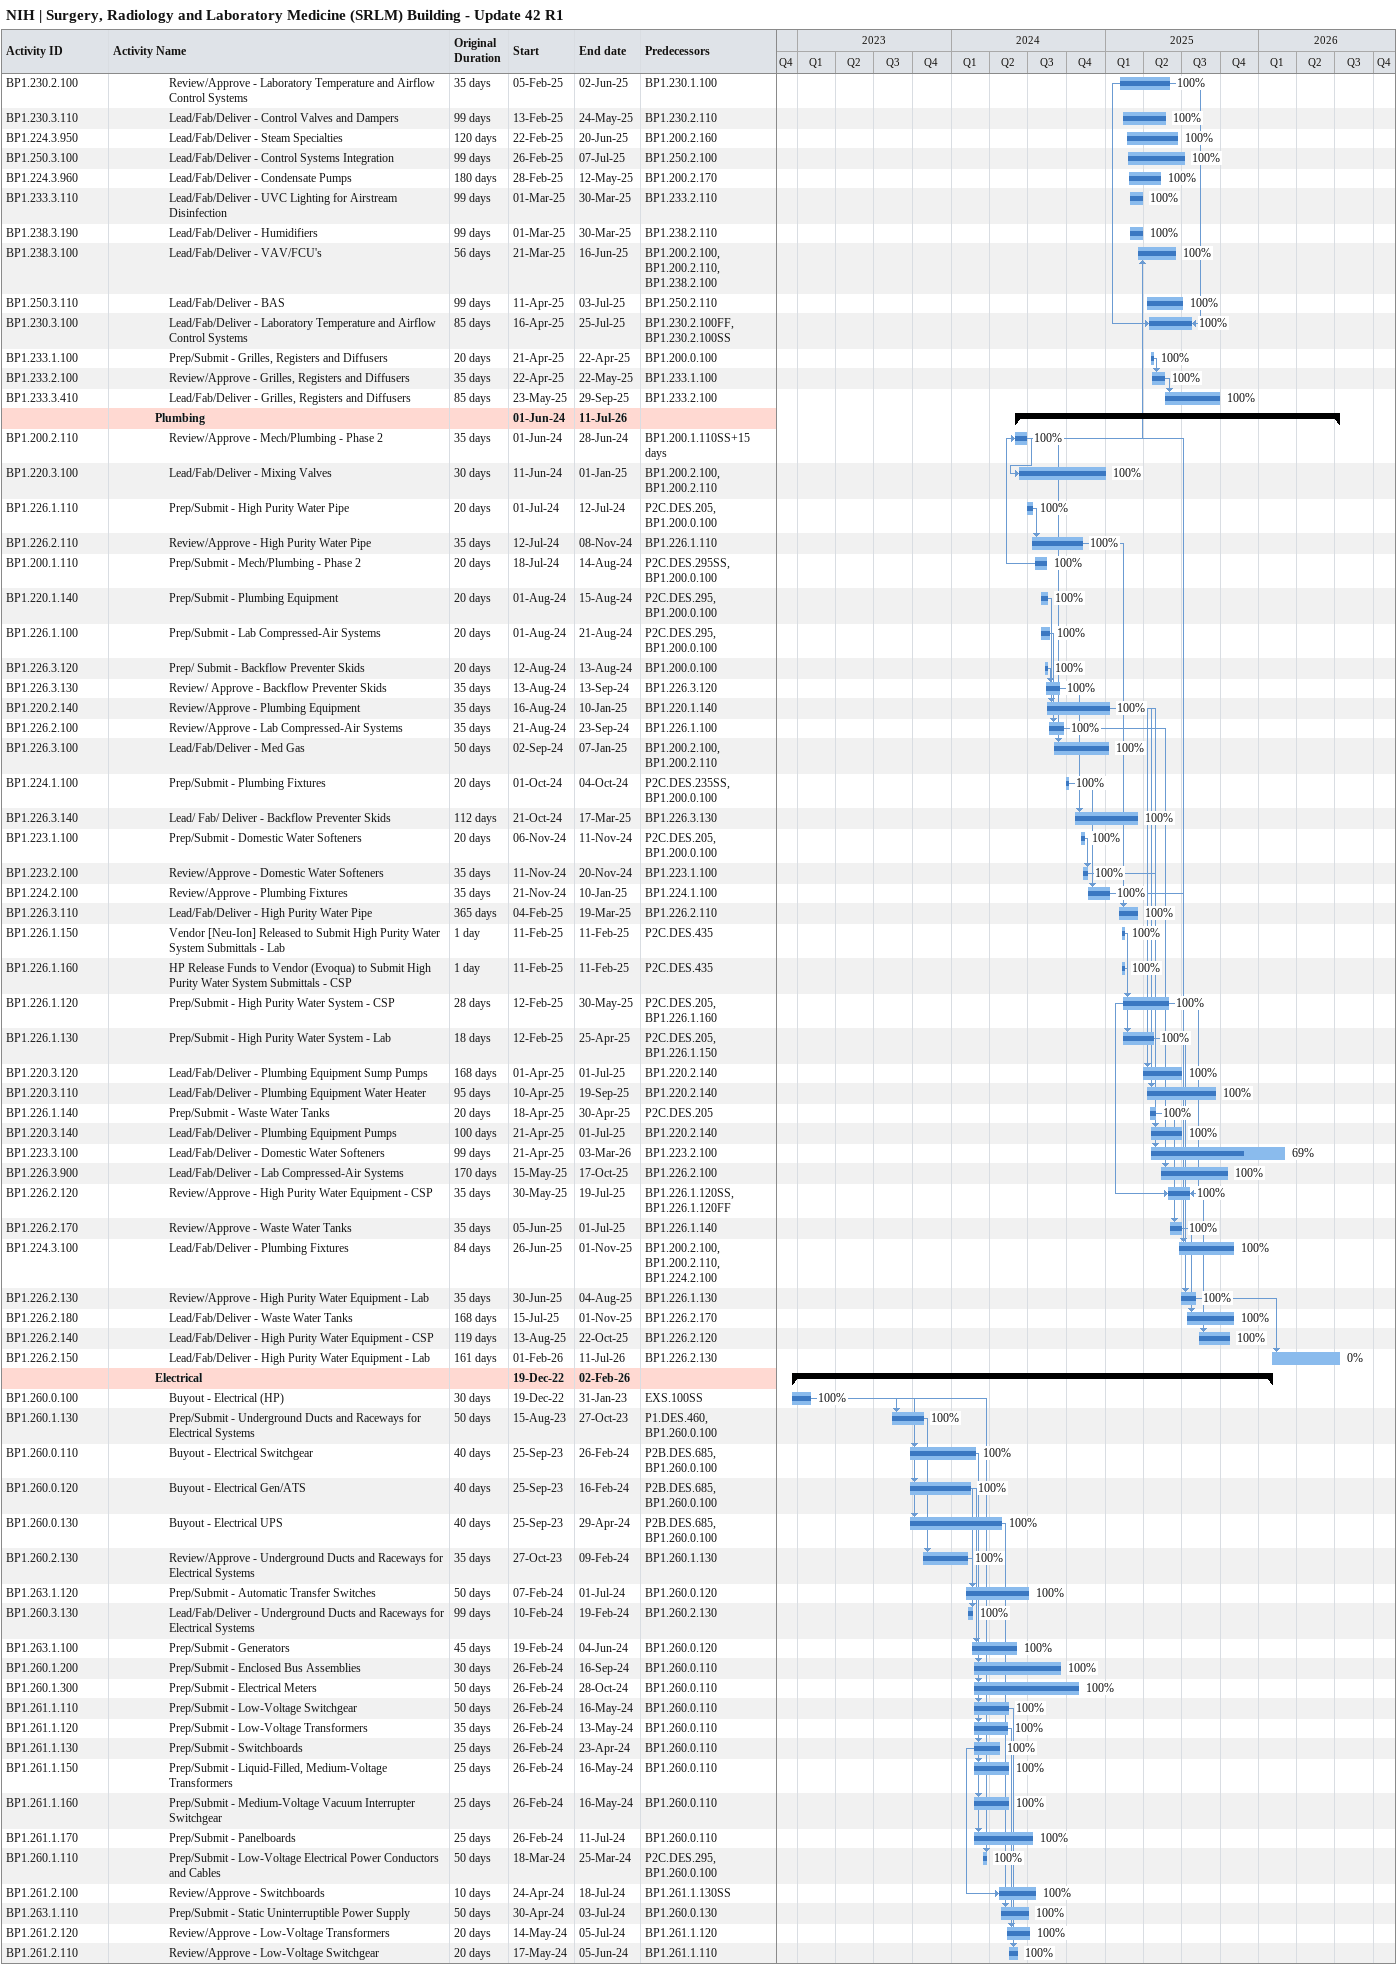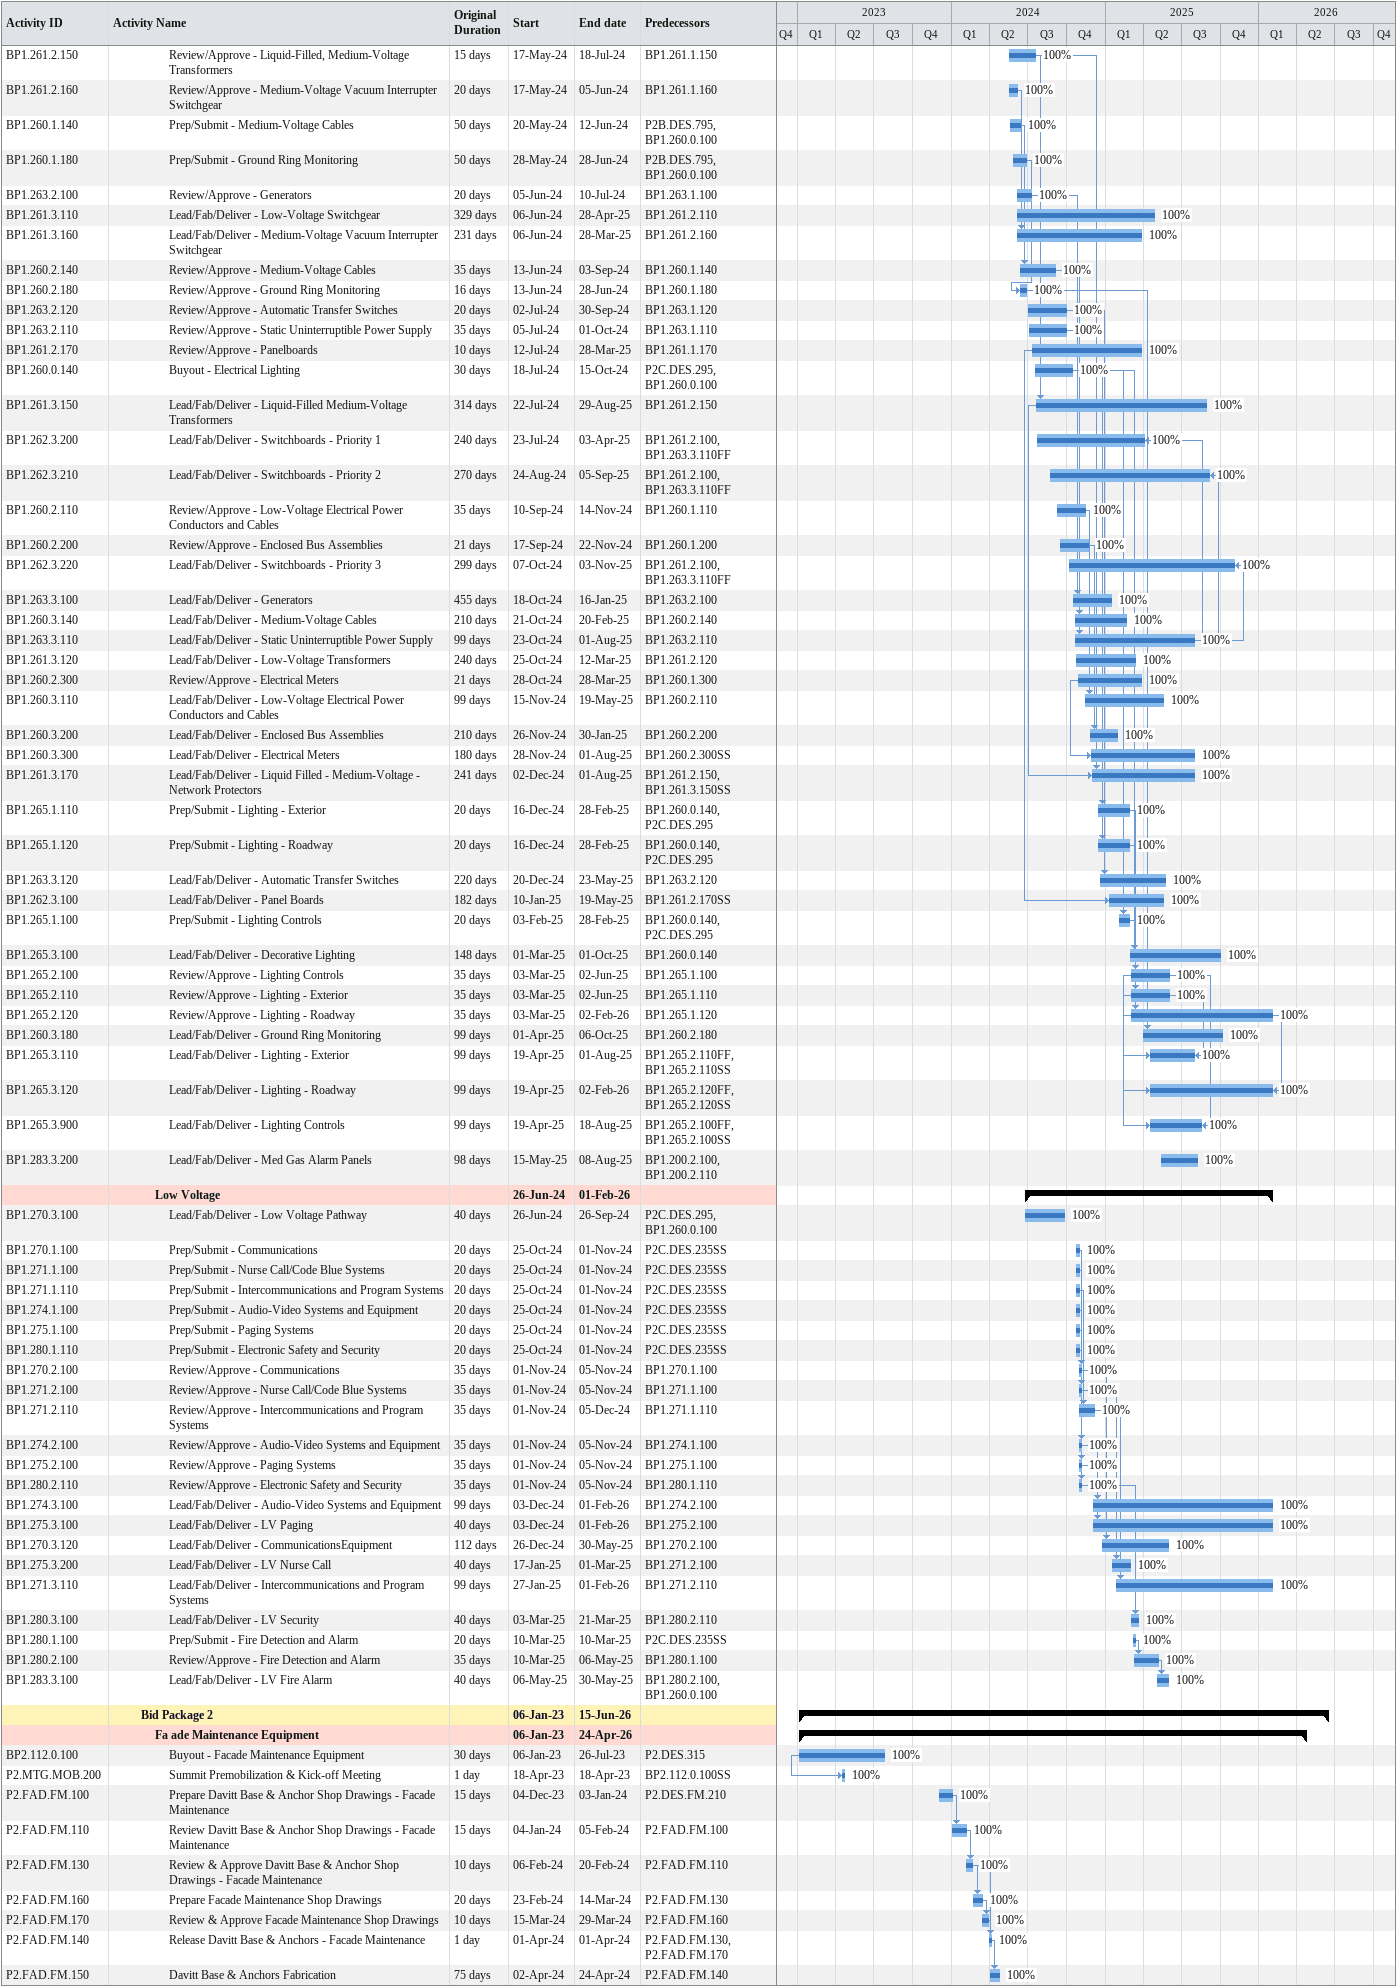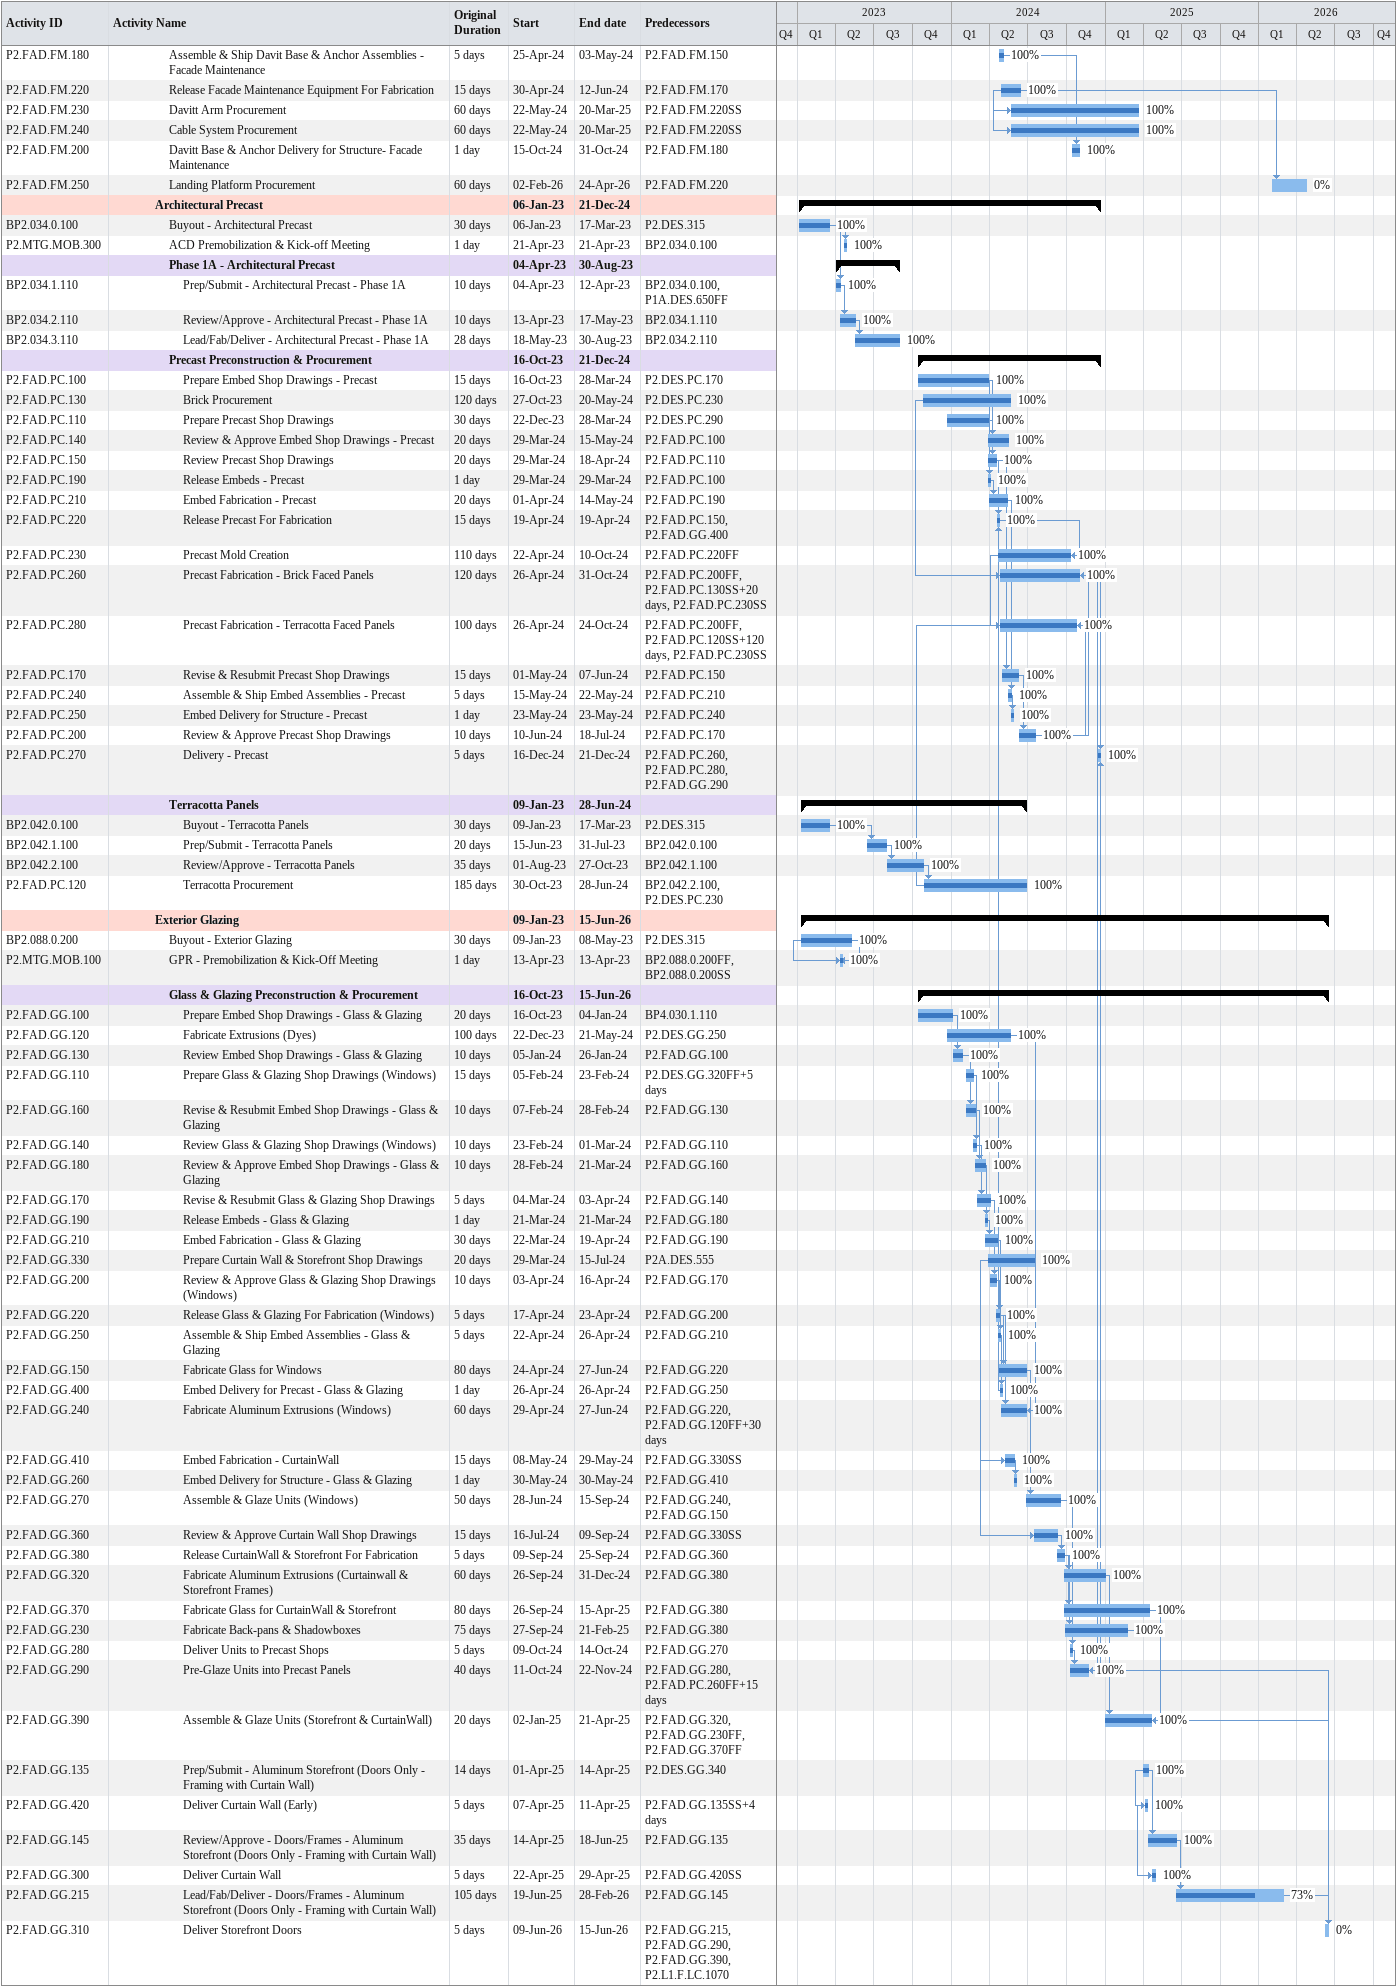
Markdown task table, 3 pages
NIH | Surgery, Radiology and Laboratory Medicine (SRLM) Building - Update 42 R1

| ID | Level | Task | Original duration | Start | Finish | Predecessors | % complete |
|---|---|---|---|---|---|---|---|
| BP1.230.2.100 | 5 | Review/Approve - Laboratory Temperature and Airflow Control Systems | 35d | 2025-02-05 | 2025-06-02 | BP1.230.1.100 | 100 |
| BP1.230.3.110 | 5 | Lead/Fab/Deliver - Control Valves and Dampers | 99d | 2025-02-13 | 2025-05-24 | BP1.230.2.110 | 100 |
| BP1.224.3.950 | 5 | Lead/Fab/Deliver - Steam Specialties | 120d | 2025-02-22 | 2025-06-20 | BP1.200.2.160 | 100 |
| BP1.250.3.100 | 5 | Lead/Fab/Deliver - Control Systems Integration | 99d | 2025-02-26 | 2025-07-07 | BP1.250.2.100 | 100 |
| BP1.224.3.960 | 5 | Lead/Fab/Deliver - Condensate Pumps | 180d | 2025-02-28 | 2025-05-12 | BP1.200.2.170 | 100 |
| BP1.233.3.110 | 5 | Lead/Fab/Deliver - UVC Lighting for Airstream Disinfection | 99d | 2025-03-01 | 2025-03-30 | BP1.233.2.110 | 100 |
| BP1.238.3.190 | 5 | Lead/Fab/Deliver - Humidifiers | 99d | 2025-03-01 | 2025-03-30 | BP1.238.2.110 | 100 |
| BP1.238.3.100 | 5 | Lead/Fab/Deliver - VAV/FCU's | 56d | 2025-03-21 | 2025-06-16 | BP1.200.2.100, BP1.200.2.110, BP1.238.2.100 | 100 |
| BP1.250.3.110 | 5 | Lead/Fab/Deliver - BAS | 99d | 2025-04-11 | 2025-07-03 | BP1.250.2.110 | 100 |
| BP1.230.3.100 | 5 | Lead/Fab/Deliver - Laboratory Temperature and Airflow Control Systems | 85d | 2025-04-16 | 2025-07-25 | BP1.230.2.100FF, BP1.230.2.100SS | 100 |
| BP1.233.1.100 | 5 | Prep/Submit - Grilles, Registers and Diffusers | 20d | 2025-04-21 | 2025-04-22 | BP1.200.0.100 | 100 |
| BP1.233.2.100 | 5 | Review/Approve - Grilles, Registers and Diffusers | 35d | 2025-04-22 | 2025-05-22 | BP1.233.1.100 | 100 |
| BP1.233.3.410 | 5 | Lead/Fab/Deliver - Grilles, Registers and Diffusers | 85d | 2025-05-23 | 2025-09-29 | BP1.233.2.100 | 100 |
|  | 4 | **Plumbing** |  | 2024-06-01 | 2026-07-11 |  |  |
| BP1.200.2.110 | 5 | Review/Approve - Mech/Plumbing - Phase 2 | 35d | 2024-06-01 | 2024-06-28 | BP1.200.1.110SS+15d | 100 |
| BP1.220.3.100 | 5 | Lead/Fab/Deliver - Mixing Valves | 30d | 2024-06-11 | 2025-01-01 | BP1.200.2.100, BP1.200.2.110 | 100 |
| BP1.226.1.110 | 5 | Prep/Submit - High Purity Water Pipe | 20d | 2024-07-01 | 2024-07-12 | P2C.DES.205, BP1.200.0.100 | 100 |
| BP1.226.2.110 | 5 | Review/Approve - High Purity Water Pipe | 35d | 2024-07-12 | 2024-11-08 | BP1.226.1.110 | 100 |
| BP1.200.1.110 | 5 | Prep/Submit - Mech/Plumbing - Phase 2 | 20d | 2024-07-18 | 2024-08-14 | P2C.DES.295SS, BP1.200.0.100 | 100 |
| BP1.220.1.140 | 5 | Prep/Submit - Plumbing Equipment | 20d | 2024-08-01 | 2024-08-15 | P2C.DES.295, BP1.200.0.100 | 100 |
| BP1.226.1.100 | 5 | Prep/Submit - Lab Compressed-Air Systems | 20d | 2024-08-01 | 2024-08-21 | P2C.DES.295, BP1.200.0.100 | 100 |
| BP1.226.3.120 | 5 | Prep/ Submit - Backflow Preventer Skids | 20d | 2024-08-12 | 2024-08-13 | BP1.200.0.100 | 100 |
| BP1.226.3.130 | 5 | Review/ Approve - Backflow Preventer Skids | 35d | 2024-08-13 | 2024-09-13 | BP1.226.3.120 | 100 |
| BP1.220.2.140 | 5 | Review/Approve - Plumbing Equipment | 35d | 2024-08-16 | 2025-01-10 | BP1.220.1.140 | 100 |
| BP1.226.2.100 | 5 | Review/Approve - Lab Compressed-Air Systems | 35d | 2024-08-21 | 2024-09-23 | BP1.226.1.100 | 100 |
| BP1.226.3.100 | 5 | Lead/Fab/Deliver - Med Gas | 50d | 2024-09-02 | 2025-01-07 | BP1.200.2.100, BP1.200.2.110 | 100 |
| BP1.224.1.100 | 5 | Prep/Submit - Plumbing Fixtures | 20d | 2024-10-01 | 2024-10-04 | P2C.DES.235SS, BP1.200.0.100 | 100 |
| BP1.226.3.140 | 5 | Lead/ Fab/ Deliver - Backflow Preventer Skids | 112d | 2024-10-21 | 2025-03-17 | BP1.226.3.130 | 100 |
| BP1.223.1.100 | 5 | Prep/Submit - Domestic Water Softeners | 20d | 2024-11-06 | 2024-11-11 | P2C.DES.205, BP1.200.0.100 | 100 |
| BP1.223.2.100 | 5 | Review/Approve - Domestic Water Softeners | 35d | 2024-11-11 | 2024-11-20 | BP1.223.1.100 | 100 |
| BP1.224.2.100 | 5 | Review/Approve - Plumbing Fixtures | 35d | 2024-11-21 | 2025-01-10 | BP1.224.1.100 | 100 |
| BP1.226.3.110 | 5 | Lead/Fab/Deliver - High Purity Water Pipe | 365d | 2025-02-04 | 2025-03-19 | BP1.226.2.110 | 100 |
| BP1.226.1.150 | 5 | Vendor [Neu-Ion] Released to Submit High Purity Water System Submittals - Lab | 1d | 2025-02-11 | 2025-02-11 | P2C.DES.435 | 100 |
| BP1.226.1.160 | 5 | HP Release Funds to Vendor (Evoqua) to Submit High Purity Water System Submittals - CSP | 1d | 2025-02-11 | 2025-02-11 | P2C.DES.435 | 100 |
| BP1.226.1.120 | 5 | Prep/Submit - High Purity Water System - CSP | 28d | 2025-02-12 | 2025-05-30 | P2C.DES.205, BP1.226.1.160 | 100 |
| BP1.226.1.130 | 5 | Prep/Submit - High Purity Water System - Lab | 18d | 2025-02-12 | 2025-04-25 | P2C.DES.205, BP1.226.1.150 | 100 |
| BP1.220.3.120 | 5 | Lead/Fab/Deliver - Plumbing Equipment Sump Pumps | 168d | 2025-04-01 | 2025-07-01 | BP1.220.2.140 | 100 |
| BP1.220.3.110 | 5 | Lead/Fab/Deliver - Plumbing Equipment Water Heater | 95d | 2025-04-10 | 2025-09-19 | BP1.220.2.140 | 100 |
| BP1.226.1.140 | 5 | Prep/Submit - Waste Water Tanks | 20d | 2025-04-18 | 2025-04-30 | P2C.DES.205 | 100 |
| BP1.220.3.140 | 5 | Lead/Fab/Deliver - Plumbing Equipment Pumps | 100d | 2025-04-21 | 2025-07-01 | BP1.220.2.140 | 100 |
| BP1.223.3.100 | 5 | Lead/Fab/Deliver - Domestic Water Softeners | 99d | 2025-04-21 | 2026-03-03 | BP1.223.2.100 | 69 |
| BP1.226.3.900 | 5 | Lead/Fab/Deliver - Lab Compressed-Air Systems | 170d | 2025-05-15 | 2025-10-17 | BP1.226.2.100 | 100 |
| BP1.226.2.120 | 5 | Review/Approve - High Purity Water Equipment - CSP | 35d | 2025-05-30 | 2025-07-19 | BP1.226.1.120SS, BP1.226.1.120FF | 100 |
| BP1.226.2.170 | 5 | Review/Approve - Waste Water Tanks | 35d | 2025-06-05 | 2025-07-01 | BP1.226.1.140 | 100 |
| BP1.224.3.100 | 5 | Lead/Fab/Deliver - Plumbing Fixtures | 84d | 2025-06-26 | 2025-11-01 | BP1.200.2.100, BP1.200.2.110, BP1.224.2.100 | 100 |
| BP1.226.2.130 | 5 | Review/Approve - High Purity Water Equipment - Lab | 35d | 2025-06-30 | 2025-08-04 | BP1.226.1.130 | 100 |
| BP1.226.2.180 | 5 | Lead/Fab/Deliver - Waste Water Tanks | 168d | 2025-07-15 | 2025-11-01 | BP1.226.2.170 | 100 |
| BP1.226.2.140 | 5 | Lead/Fab/Deliver - High Purity Water Equipment - CSP | 119d | 2025-08-13 | 2025-10-22 | BP1.226.2.120 | 100 |
| BP1.226.2.150 | 5 | Lead/Fab/Deliver - High Purity Water Equipment - Lab | 161d | 2026-02-01 | 2026-07-11 | BP1.226.2.130 | 0 |
|  | 4 | **Electrical** |  | 2022-12-19 | 2026-02-02 |  |  |
| BP1.260.0.100 | 5 | Buyout - Electrical (HP) | 30d | 2022-12-19 | 2023-01-31 | EXS.100SS | 100 |
| BP1.260.1.130 | 5 | Prep/Submit - Underground Ducts and Raceways for Electrical Systems | 50d | 2023-08-15 | 2023-10-27 | P1.DES.460, BP1.260.0.100 | 100 |
| BP1.260.0.110 | 5 | Buyout - Electrical Switchgear | 40d | 2023-09-25 | 2024-02-26 | P2B.DES.685, BP1.260.0.100 | 100 |
| BP1.260.0.120 | 5 | Buyout - Electrical Gen/ATS | 40d | 2023-09-25 | 2024-02-16 | P2B.DES.685, BP1.260.0.100 | 100 |
| BP1.260.0.130 | 5 | Buyout - Electrical UPS | 40d | 2023-09-25 | 2024-04-29 | P2B.DES.685, BP1.260.0.100 | 100 |
| BP1.260.2.130 | 5 | Review/Approve - Underground Ducts and Raceways for Electrical Systems | 35d | 2023-10-27 | 2024-02-09 | BP1.260.1.130 | 100 |
| BP1.263.1.120 | 5 | Prep/Submit - Automatic Transfer Switches | 50d | 2024-02-07 | 2024-07-01 | BP1.260.0.120 | 100 |
| BP1.260.3.130 | 5 | Lead/Fab/Deliver - Underground Ducts and Raceways for Electrical Systems | 99d | 2024-02-10 | 2024-02-19 | BP1.260.2.130 | 100 |
| BP1.263.1.100 | 5 | Prep/Submit - Generators | 45d | 2024-02-19 | 2024-06-04 | BP1.260.0.120 | 100 |
| BP1.260.1.200 | 5 | Prep/Submit - Enclosed Bus Assemblies | 30d | 2024-02-26 | 2024-09-16 | BP1.260.0.110 | 100 |
| BP1.260.1.300 | 5 | Prep/Submit - Electrical Meters | 50d | 2024-02-26 | 2024-10-28 | BP1.260.0.110 | 100 |
| BP1.261.1.110 | 5 | Prep/Submit - Low-Voltage Switchgear | 50d | 2024-02-26 | 2024-05-16 | BP1.260.0.110 | 100 |
| BP1.261.1.120 | 5 | Prep/Submit - Low-Voltage Transformers | 35d | 2024-02-26 | 2024-05-13 | BP1.260.0.110 | 100 |
| BP1.261.1.130 | 5 | Prep/Submit - Switchboards | 25d | 2024-02-26 | 2024-04-23 | BP1.260.0.110 | 100 |
| BP1.261.1.150 | 5 | Prep/Submit - Liquid-Filled, Medium-Voltage Transformers | 25d | 2024-02-26 | 2024-05-16 | BP1.260.0.110 | 100 |
| BP1.261.1.160 | 5 | Prep/Submit - Medium-Voltage Vacuum Interrupter Switchgear | 25d | 2024-02-26 | 2024-05-16 | BP1.260.0.110 | 100 |
| BP1.261.1.170 | 5 | Prep/Submit - Panelboards | 25d | 2024-02-26 | 2024-07-11 | BP1.260.0.110 | 100 |
| BP1.260.1.110 | 5 | Prep/Submit - Low-Voltage Electrical Power Conductors and Cables | 50d | 2024-03-18 | 2024-03-25 | P2C.DES.295, BP1.260.0.100 | 100 |
| BP1.261.2.100 | 5 | Review/Approve - Switchboards | 10d | 2024-04-24 | 2024-07-18 | BP1.261.1.130SS | 100 |
| BP1.263.1.110 | 5 | Prep/Submit - Static Uninterruptible Power Supply | 50d | 2024-04-30 | 2024-07-03 | BP1.260.0.130 | 100 |
| BP1.261.2.120 | 5 | Review/Approve - Low-Voltage Transformers | 20d | 2024-05-14 | 2024-07-05 | BP1.261.1.120 | 100 |
| BP1.261.2.110 | 5 | Review/Approve - Low-Voltage Switchgear | 20d | 2024-05-17 | 2024-06-05 | BP1.261.1.110 | 100 |
| BP1.261.2.150 | 5 | Review/Approve - Liquid-Filled, Medium-Voltage Transformers | 15d | 2024-05-17 | 2024-07-18 | BP1.261.1.150 | 100 |
| BP1.261.2.160 | 5 | Review/Approve - Medium-Voltage Vacuum Interrupter Switchgear | 20d | 2024-05-17 | 2024-06-05 | BP1.261.1.160 | 100 |
| BP1.260.1.140 | 5 | Prep/Submit - Medium-Voltage Cables | 50d | 2024-05-20 | 2024-06-12 | P2B.DES.795, BP1.260.0.100 | 100 |
| BP1.260.1.180 | 5 | Prep/Submit - Ground Ring Monitoring | 50d | 2024-05-28 | 2024-06-28 | P2B.DES.795, BP1.260.0.100 | 100 |
| BP1.263.2.100 | 5 | Review/Approve - Generators | 20d | 2024-06-05 | 2024-07-10 | BP1.263.1.100 | 100 |
| BP1.261.3.110 | 5 | Lead/Fab/Deliver - Low-Voltage Switchgear | 329d | 2024-06-06 | 2025-04-28 | BP1.261.2.110 | 100 |
| BP1.261.3.160 | 5 | Lead/Fab/Deliver - Medium-Voltage Vacuum Interrupter Switchgear | 231d | 2024-06-06 | 2025-03-28 | BP1.261.2.160 | 100 |
| BP1.260.2.140 | 5 | Review/Approve - Medium-Voltage Cables | 35d | 2024-06-13 | 2024-09-03 | BP1.260.1.140 | 100 |
| BP1.260.2.180 | 5 | Review/Approve - Ground Ring Monitoring | 16d | 2024-06-13 | 2024-06-28 | BP1.260.1.180 | 100 |
| BP1.263.2.120 | 5 | Review/Approve - Automatic Transfer Switches | 20d | 2024-07-02 | 2024-09-30 | BP1.263.1.120 | 100 |
| BP1.263.2.110 | 5 | Review/Approve - Static Uninterruptible Power Supply | 35d | 2024-07-05 | 2024-10-01 | BP1.263.1.110 | 100 |
| BP1.261.2.170 | 5 | Review/Approve - Panelboards | 10d | 2024-07-12 | 2025-03-28 | BP1.261.1.170 | 100 |
| BP1.260.0.140 | 5 | Buyout - Electrical Lighting | 30d | 2024-07-18 | 2024-10-15 | P2C.DES.295, BP1.260.0.100 | 100 |
| BP1.261.3.150 | 5 | Lead/Fab/Deliver - Liquid-Filled Medium-Voltage Transformers | 314d | 2024-07-22 | 2025-08-29 | BP1.261.2.150 | 100 |
| BP1.262.3.200 | 5 | Lead/Fab/Deliver - Switchboards - Priority 1 | 240d | 2024-07-23 | 2025-04-03 | BP1.261.2.100, BP1.263.3.110FF | 100 |
| BP1.262.3.210 | 5 | Lead/Fab/Deliver - Switchboards - Priority 2 | 270d | 2024-08-24 | 2025-09-05 | BP1.261.2.100, BP1.263.3.110FF | 100 |
| BP1.260.2.110 | 5 | Review/Approve - Low-Voltage Electrical Power Conductors and Cables | 35d | 2024-09-10 | 2024-11-14 | BP1.260.1.110 | 100 |
| BP1.260.2.200 | 5 | Review/Approve - Enclosed Bus Assemblies | 21d | 2024-09-17 | 2024-11-22 | BP1.260.1.200 | 100 |
| BP1.262.3.220 | 5 | Lead/Fab/Deliver - Switchboards - Priority 3 | 299d | 2024-10-07 | 2025-11-03 | BP1.261.2.100, BP1.263.3.110FF | 100 |
| BP1.263.3.100 | 5 | Lead/Fab/Deliver - Generators | 455d | 2024-10-18 | 2025-01-16 | BP1.263.2.100 | 100 |
| BP1.260.3.140 | 5 | Lead/Fab/Deliver - Medium-Voltage Cables | 210d | 2024-10-21 | 2025-02-20 | BP1.260.2.140 | 100 |
| BP1.263.3.110 | 5 | Lead/Fab/Deliver - Static Uninterruptible Power Supply | 99d | 2024-10-23 | 2025-08-01 | BP1.263.2.110 | 100 |
| BP1.261.3.120 | 5 | Lead/Fab/Deliver - Low-Voltage Transformers | 240d | 2024-10-25 | 2025-03-12 | BP1.261.2.120 | 100 |
| BP1.260.2.300 | 5 | Review/Approve - Electrical Meters | 21d | 2024-10-28 | 2025-03-28 | BP1.260.1.300 | 100 |
| BP1.260.3.110 | 5 | Lead/Fab/Deliver - Low-Voltage Electrical Power Conductors and Cables | 99d | 2024-11-15 | 2025-05-19 | BP1.260.2.110 | 100 |
| BP1.260.3.200 | 5 | Lead/Fab/Deliver - Enclosed Bus Assemblies | 210d | 2024-11-26 | 2025-01-30 | BP1.260.2.200 | 100 |
| BP1.260.3.300 | 5 | Lead/Fab/Deliver - Electrical Meters | 180d | 2024-11-28 | 2025-08-01 | BP1.260.2.300SS | 100 |
| BP1.261.3.170 | 5 | Lead/Fab/Deliver - Liquid Filled - Medium-Voltage - Network Protectors | 241d | 2024-12-02 | 2025-08-01 | BP1.261.2.150, BP1.261.3.150SS | 100 |
| BP1.265.1.110 | 5 | Prep/Submit - Lighting - Exterior | 20d | 2024-12-16 | 2025-02-28 | BP1.260.0.140, P2C.DES.295 | 100 |
| BP1.265.1.120 | 5 | Prep/Submit - Lighting - Roadway | 20d | 2024-12-16 | 2025-02-28 | BP1.260.0.140, P2C.DES.295 | 100 |
| BP1.263.3.120 | 5 | Lead/Fab/Deliver - Automatic Transfer Switches | 220d | 2024-12-20 | 2025-05-23 | BP1.263.2.120 | 100 |
| BP1.262.3.100 | 5 | Lead/Fab/Deliver - Panel Boards | 182d | 2025-01-10 | 2025-05-19 | BP1.261.2.170SS | 100 |
| BP1.265.1.100 | 5 | Prep/Submit - Lighting Controls | 20d | 2025-02-03 | 2025-02-28 | BP1.260.0.140, P2C.DES.295 | 100 |
| BP1.265.3.100 | 5 | Lead/Fab/Deliver - Decorative Lighting | 148d | 2025-03-01 | 2025-10-01 | BP1.260.0.140 | 100 |
| BP1.265.2.100 | 5 | Review/Approve - Lighting Controls | 35d | 2025-03-03 | 2025-06-02 | BP1.265.1.100 | 100 |
| BP1.265.2.110 | 5 | Review/Approve - Lighting - Exterior | 35d | 2025-03-03 | 2025-06-02 | BP1.265.1.110 | 100 |
| BP1.265.2.120 | 5 | Review/Approve - Lighting - Roadway | 35d | 2025-03-03 | 2026-02-02 | BP1.265.1.120 | 100 |
| BP1.260.3.180 | 5 | Lead/Fab/Deliver - Ground Ring Monitoring | 99d | 2025-04-01 | 2025-10-06 | BP1.260.2.180 | 100 |
| BP1.265.3.110 | 5 | Lead/Fab/Deliver - Lighting - Exterior | 99d | 2025-04-19 | 2025-08-01 | BP1.265.2.110FF, BP1.265.2.110SS | 100 |
| BP1.265.3.120 | 5 | Lead/Fab/Deliver - Lighting - Roadway | 99d | 2025-04-19 | 2026-02-02 | BP1.265.2.120FF, BP1.265.2.120SS | 100 |
| BP1.265.3.900 | 5 | Lead/Fab/Deliver - Lighting Controls | 99d | 2025-04-19 | 2025-08-18 | BP1.265.2.100FF, BP1.265.2.100SS | 100 |
| BP1.283.3.200 | 5 | Lead/Fab/Deliver - Med Gas Alarm Panels | 98d | 2025-05-15 | 2025-08-08 | BP1.200.2.100, BP1.200.2.110 | 100 |
|  | 4 | **Low Voltage** |  | 2024-06-26 | 2026-02-01 |  |  |
| BP1.270.3.100 | 5 | Lead/Fab/Deliver - Low Voltage Pathway | 40d | 2024-06-26 | 2024-09-26 | P2C.DES.295, BP1.260.0.100 | 100 |
| BP1.270.1.100 | 5 | Prep/Submit - Communications | 20d | 2024-10-25 | 2024-11-01 | P2C.DES.235SS | 100 |
| BP1.271.1.100 | 5 | Prep/Submit - Nurse Call/Code Blue Systems | 20d | 2024-10-25 | 2024-11-01 | P2C.DES.235SS | 100 |
| BP1.271.1.110 | 5 | Prep/Submit - Intercommunications and Program Systems | 20d | 2024-10-25 | 2024-11-01 | P2C.DES.235SS | 100 |
| BP1.274.1.100 | 5 | Prep/Submit - Audio-Video Systems and Equipment | 20d | 2024-10-25 | 2024-11-01 | P2C.DES.235SS | 100 |
| BP1.275.1.100 | 5 | Prep/Submit - Paging Systems | 20d | 2024-10-25 | 2024-11-01 | P2C.DES.235SS | 100 |
| BP1.280.1.110 | 5 | Prep/Submit - Electronic Safety and Security | 20d | 2024-10-25 | 2024-11-01 | P2C.DES.235SS | 100 |
| BP1.270.2.100 | 5 | Review/Approve - Communications | 35d | 2024-11-01 | 2024-11-05 | BP1.270.1.100 | 100 |
| BP1.271.2.100 | 5 | Review/Approve - Nurse Call/Code Blue Systems | 35d | 2024-11-01 | 2024-11-05 | BP1.271.1.100 | 100 |
| BP1.271.2.110 | 5 | Review/Approve - Intercommunications and Program Systems | 35d | 2024-11-01 | 2024-12-05 | BP1.271.1.110 | 100 |
| BP1.274.2.100 | 5 | Review/Approve - Audio-Video Systems and Equipment | 35d | 2024-11-01 | 2024-11-05 | BP1.274.1.100 | 100 |
| BP1.275.2.100 | 5 | Review/Approve - Paging Systems | 35d | 2024-11-01 | 2024-11-05 | BP1.275.1.100 | 100 |
| BP1.280.2.110 | 5 | Review/Approve - Electronic Safety and Security | 35d | 2024-11-01 | 2024-11-05 | BP1.280.1.110 | 100 |
| BP1.274.3.100 | 5 | Lead/Fab/Deliver - Audio-Video Systems and Equipment | 99d | 2024-12-03 | 2026-02-01 | BP1.274.2.100 | 100 |
| BP1.275.3.100 | 5 | Lead/Fab/Deliver - LV Paging | 40d | 2024-12-03 | 2026-02-01 | BP1.275.2.100 | 100 |
| BP1.270.3.120 | 5 | Lead/Fab/Deliver - CommunicationsEquipment | 112d | 2024-12-26 | 2025-05-30 | BP1.270.2.100 | 100 |
| BP1.275.3.200 | 5 | Lead/Fab/Deliver - LV Nurse Call | 40d | 2025-01-17 | 2025-03-01 | BP1.271.2.100 | 100 |
| BP1.271.3.110 | 5 | Lead/Fab/Deliver - Intercommunications and Program Systems | 99d | 2025-01-27 | 2026-02-01 | BP1.271.2.110 | 100 |
| BP1.280.3.100 | 5 | Lead/Fab/Deliver - LV Security | 40d | 2025-03-03 | 2025-03-21 | BP1.280.2.110 | 100 |
| BP1.280.1.100 | 5 | Prep/Submit - Fire Detection and Alarm | 20d | 2025-03-10 | 2025-03-10 | P2C.DES.235SS | 100 |
| BP1.280.2.100 | 5 | Review/Approve - Fire Detection and Alarm | 35d | 2025-03-10 | 2025-05-06 | BP1.280.1.100 | 100 |
| BP1.283.3.100 | 5 | Lead/Fab/Deliver - LV Fire Alarm | 40d | 2025-05-06 | 2025-05-30 | BP1.280.2.100, BP1.260.0.100 | 100 |
|  | 3 | **Bid Package 2** |  | 2023-01-06 | 2026-06-15 |  |  |
|  | 4 | **Fa ade Maintenance Equipment** |  | 2023-01-06 | 2026-04-24 |  |  |
| BP2.112.0.100 | 5 | Buyout - Facade Maintenance Equipment | 30d | 2023-01-06 | 2023-07-26 | P2.DES.315 | 100 |
| P2.MTG.MOB.200 | 5 | Summit Premobilization & Kick-off Meeting | 1d | 2023-04-18 | 2023-04-18 | BP2.112.0.100SS | 100 |
| P2.FAD.FM.100 | 5 | Prepare Davitt Base & Anchor Shop Drawings - Facade Maintenance | 15d | 2023-12-04 | 2024-01-03 | P2.DES.FM.210 | 100 |
| P2.FAD.FM.110 | 5 | Review Davitt Base & Anchor Shop Drawings - Facade Maintenance | 15d | 2024-01-04 | 2024-02-05 | P2.FAD.FM.100 | 100 |
| P2.FAD.FM.130 | 5 | Review & Approve Davitt Base & Anchor Shop Drawings - Facade Maintenance | 10d | 2024-02-06 | 2024-02-20 | P2.FAD.FM.110 | 100 |
| P2.FAD.FM.160 | 5 | Prepare Facade Maintenance Shop Drawings | 20d | 2024-02-23 | 2024-03-14 | P2.FAD.FM.130 | 100 |
| P2.FAD.FM.170 | 5 | Review & Approve Facade Maintenance Shop Drawings | 10d | 2024-03-15 | 2024-03-29 | P2.FAD.FM.160 | 100 |
| P2.FAD.FM.140 | 5 | Release Davitt Base & Anchors - Facade Maintenance | 1d | 2024-04-01 | 2024-04-01 | P2.FAD.FM.130, P2.FAD.FM.170 | 100 |
| P2.FAD.FM.150 | 5 | Davitt Base & Anchors Fabrication | 75d | 2024-04-02 | 2024-04-24 | P2.FAD.FM.140 | 100 |
| P2.FAD.FM.180 | 5 | Assemble & Ship Davit Base & Anchor Assemblies - Facade Maintenance | 5d | 2024-04-25 | 2024-05-03 | P2.FAD.FM.150 | 100 |
| P2.FAD.FM.220 | 5 | Release Facade Maintenance Equipment For Fabrication | 15d | 2024-04-30 | 2024-06-12 | P2.FAD.FM.170 | 100 |
| P2.FAD.FM.230 | 5 | Davitt Arm Procurement | 60d | 2024-05-22 | 2025-03-20 | P2.FAD.FM.220SS | 100 |
| P2.FAD.FM.240 | 5 | Cable System Procurement | 60d | 2024-05-22 | 2025-03-20 | P2.FAD.FM.220SS | 100 |
| P2.FAD.FM.200 | 5 | Davitt Base & Anchor Delivery for Structure- Facade Maintenance | 1d | 2024-10-15 | 2024-10-31 | P2.FAD.FM.180 | 100 |
| P2.FAD.FM.250 | 5 | Landing Platform Procurement | 60d | 2026-02-02 | 2026-04-24 | P2.FAD.FM.220 | 0 |
|  | 4 | **Architectural Precast** |  | 2023-01-06 | 2024-12-21 |  |  |
| BP2.034.0.100 | 5 | Buyout - Architectural Precast | 30d | 2023-01-06 | 2023-03-17 | P2.DES.315 | 100 |
| P2.MTG.MOB.300 | 5 | ACD Premobilization & Kick-off Meeting | 1d | 2023-04-21 | 2023-04-21 | BP2.034.0.100 | 100 |
|  | 5 | **Phase 1A - Architectural Precast** |  | 2023-04-04 | 2023-08-30 |  |  |
| BP2.034.1.110 | 6 | Prep/Submit - Architectural Precast - Phase 1A | 10d | 2023-04-04 | 2023-04-12 | BP2.034.0.100, P1A.DES.650FF | 100 |
| BP2.034.2.110 | 6 | Review/Approve - Architectural Precast - Phase 1A | 10d | 2023-04-13 | 2023-05-17 | BP2.034.1.110 | 100 |
| BP2.034.3.110 | 6 | Lead/Fab/Deliver - Architectural Precast - Phase 1A | 28d | 2023-05-18 | 2023-08-30 | BP2.034.2.110 | 100 |
|  | 5 | **Precast Preconstruction & Procurement** |  | 2023-10-16 | 2024-12-21 |  |  |
| P2.FAD.PC.100 | 6 | Prepare Embed Shop Drawings - Precast | 15d | 2023-10-16 | 2024-03-28 | P2.DES.PC.170 | 100 |
| P2.FAD.PC.130 | 6 | Brick Procurement | 120d | 2023-10-27 | 2024-05-20 | P2.DES.PC.230 | 100 |
| P2.FAD.PC.110 | 6 | Prepare Precast Shop Drawings | 30d | 2023-12-22 | 2024-03-28 | P2.DES.PC.290 | 100 |
| P2.FAD.PC.140 | 6 | Review & Approve Embed Shop Drawings - Precast | 20d | 2024-03-29 | 2024-05-15 | P2.FAD.PC.100 | 100 |
| P2.FAD.PC.150 | 6 | Review Precast Shop Drawings | 20d | 2024-03-29 | 2024-04-18 | P2.FAD.PC.110 | 100 |
| P2.FAD.PC.190 | 6 | Release Embeds - Precast | 1d | 2024-03-29 | 2024-03-29 | P2.FAD.PC.100 | 100 |
| P2.FAD.PC.210 | 6 | Embed Fabrication - Precast | 20d | 2024-04-01 | 2024-05-14 | P2.FAD.PC.190 | 100 |
| P2.FAD.PC.220 | 6 | Release Precast For Fabrication | 15d | 2024-04-19 | 2024-04-19 | P2.FAD.PC.150, P2.FAD.GG.400 | 100 |
| P2.FAD.PC.230 | 6 | Precast Mold Creation | 110d | 2024-04-22 | 2024-10-10 | P2.FAD.PC.220FF | 100 |
| P2.FAD.PC.260 | 6 | Precast Fabrication - Brick Faced Panels | 120d | 2024-04-26 | 2024-10-31 | P2.FAD.PC.200FF, P2.FAD.PC.130SS+20d, P2.FAD.PC.230SS | 100 |
| P2.FAD.PC.280 | 6 | Precast Fabrication - Terracotta Faced Panels | 100d | 2024-04-26 | 2024-10-24 | P2.FAD.PC.200FF, P2.FAD.PC.120SS+120d, P2.FAD.PC.230SS | 100 |
| P2.FAD.PC.170 | 6 | Revise & Resubmit Precast Shop Drawings | 15d | 2024-05-01 | 2024-06-07 | P2.FAD.PC.150 | 100 |
| P2.FAD.PC.240 | 6 | Assemble & Ship Embed Assemblies - Precast | 5d | 2024-05-15 | 2024-05-22 | P2.FAD.PC.210 | 100 |
| P2.FAD.PC.250 | 6 | Embed Delivery for Structure - Precast | 1d | 2024-05-23 | 2024-05-23 | P2.FAD.PC.240 | 100 |
| P2.FAD.PC.200 | 6 | Review & Approve Precast Shop Drawings | 10d | 2024-06-10 | 2024-07-18 | P2.FAD.PC.170 | 100 |
| P2.FAD.PC.270 | 6 | Delivery - Precast | 5d | 2024-12-16 | 2024-12-21 | P2.FAD.PC.260, P2.FAD.PC.280, P2.FAD.GG.290 | 100 |
|  | 5 | **Terracotta Panels** |  | 2023-01-09 | 2024-06-28 |  |  |
| BP2.042.0.100 | 6 | Buyout - Terracotta Panels | 30d | 2023-01-09 | 2023-03-17 | P2.DES.315 | 100 |
| BP2.042.1.100 | 6 | Prep/Submit - Terracotta Panels | 20d | 2023-06-15 | 2023-07-31 | BP2.042.0.100 | 100 |
| BP2.042.2.100 | 6 | Review/Approve - Terracotta Panels | 35d | 2023-08-01 | 2023-10-27 | BP2.042.1.100 | 100 |
| P2.FAD.PC.120 | 6 | Terracotta Procurement | 185d | 2023-10-30 | 2024-06-28 | BP2.042.2.100, P2.DES.PC.230 | 100 |
|  | 4 | **Exterior Glazing** |  | 2023-01-09 | 2026-06-15 |  |  |
| BP2.088.0.200 | 5 | Buyout - Exterior Glazing | 30d | 2023-01-09 | 2023-05-08 | P2.DES.315 | 100 |
| P2.MTG.MOB.100 | 5 | GPR - Premobilization & Kick-Off Meeting | 1d | 2023-04-13 | 2023-04-13 | BP2.088.0.200FF, BP2.088.0.200SS | 100 |
|  | 5 | **Glass & Glazing Preconstruction & Procurement** |  | 2023-10-16 | 2026-06-15 |  |  |
| P2.FAD.GG.100 | 6 | Prepare Embed Shop Drawings - Glass & Glazing | 20d | 2023-10-16 | 2024-01-04 | BP4.030.1.110 | 100 |
| P2.FAD.GG.120 | 6 | Fabricate Extrusions (Dyes) | 100d | 2023-12-22 | 2024-05-21 | P2.DES.GG.250 | 100 |
| P2.FAD.GG.130 | 6 | Review Embed Shop Drawings - Glass & Glazing | 10d | 2024-01-05 | 2024-01-26 | P2.FAD.GG.100 | 100 |
| P2.FAD.GG.110 | 6 | Prepare Glass & Glazing Shop Drawings (Windows) | 15d | 2024-02-05 | 2024-02-23 | P2.DES.GG.320FF+5d | 100 |
| P2.FAD.GG.160 | 6 | Revise & Resubmit Embed Shop Drawings - Glass & Glazing | 10d | 2024-02-07 | 2024-02-28 | P2.FAD.GG.130 | 100 |
| P2.FAD.GG.140 | 6 | Review Glass & Glazing Shop Drawings (Windows) | 10d | 2024-02-23 | 2024-03-01 | P2.FAD.GG.110 | 100 |
| P2.FAD.GG.180 | 6 | Review & Approve Embed Shop Drawings - Glass & Glazing | 10d | 2024-02-28 | 2024-03-21 | P2.FAD.GG.160 | 100 |
| P2.FAD.GG.170 | 6 | Revise & Resubmit Glass & Glazing Shop Drawings | 5d | 2024-03-04 | 2024-04-03 | P2.FAD.GG.140 | 100 |
| P2.FAD.GG.190 | 6 | Release Embeds - Glass & Glazing | 1d | 2024-03-21 | 2024-03-21 | P2.FAD.GG.180 | 100 |
| P2.FAD.GG.210 | 6 | Embed Fabrication - Glass & Glazing | 30d | 2024-03-22 | 2024-04-19 | P2.FAD.GG.190 | 100 |
| P2.FAD.GG.330 | 6 | Prepare Curtain Wall & Storefront Shop Drawings | 20d | 2024-03-29 | 2024-07-15 | P2A.DES.555 | 100 |
| P2.FAD.GG.200 | 6 | Review & Approve Glass & Glazing Shop Drawings (Windows) | 10d | 2024-04-03 | 2024-04-16 | P2.FAD.GG.170 | 100 |
| P2.FAD.GG.220 | 6 | Release Glass & Glazing For Fabrication (Windows) | 5d | 2024-04-17 | 2024-04-23 | P2.FAD.GG.200 | 100 |
| P2.FAD.GG.250 | 6 | Assemble & Ship Embed Assemblies - Glass & Glazing | 5d | 2024-04-22 | 2024-04-26 | P2.FAD.GG.210 | 100 |
| P2.FAD.GG.150 | 6 | Fabricate Glass for Windows | 80d | 2024-04-24 | 2024-06-27 | P2.FAD.GG.220 | 100 |
| P2.FAD.GG.400 | 6 | Embed Delivery for Precast - Glass & Glazing | 1d | 2024-04-26 | 2024-04-26 | P2.FAD.GG.250 | 100 |
| P2.FAD.GG.240 | 6 | Fabricate Aluminum Extrusions (Windows) | 60d | 2024-04-29 | 2024-06-27 | P2.FAD.GG.220, P2.FAD.GG.120FF+30d | 100 |
| P2.FAD.GG.410 | 6 | Embed Fabrication - CurtainWall | 15d | 2024-05-08 | 2024-05-29 | P2.FAD.GG.330SS | 100 |
| P2.FAD.GG.260 | 6 | Embed Delivery for Structure - Glass & Glazing | 1d | 2024-05-30 | 2024-05-30 | P2.FAD.GG.410 | 100 |
| P2.FAD.GG.270 | 6 | Assemble & Glaze Units (Windows) | 50d | 2024-06-28 | 2024-09-15 | P2.FAD.GG.240, P2.FAD.GG.150 | 100 |
| P2.FAD.GG.360 | 6 | Review & Approve Curtain Wall Shop Drawings | 15d | 2024-07-16 | 2024-09-09 | P2.FAD.GG.330SS | 100 |
| P2.FAD.GG.380 | 6 | Release CurtainWall & Storefront For Fabrication | 5d | 2024-09-09 | 2024-09-25 | P2.FAD.GG.360 | 100 |
| P2.FAD.GG.320 | 6 | Fabricate Aluminum Extrusions (Curtainwall & Storefront Frames) | 60d | 2024-09-26 | 2024-12-31 | P2.FAD.GG.380 | 100 |
| P2.FAD.GG.370 | 6 | Fabricate Glass for CurtainWall & Storefront | 80d | 2024-09-26 | 2025-04-15 | P2.FAD.GG.380 | 100 |
| P2.FAD.GG.230 | 6 | Fabricate Back-pans & Shadowboxes | 75d | 2024-09-27 | 2025-02-21 | P2.FAD.GG.380 | 100 |
| P2.FAD.GG.280 | 6 | Deliver Units to Precast Shops | 5d | 2024-10-09 | 2024-10-14 | P2.FAD.GG.270 | 100 |
| P2.FAD.GG.290 | 6 | Pre-Glaze Units into Precast Panels | 40d | 2024-10-11 | 2024-11-22 | P2.FAD.GG.280, P2.FAD.PC.260FF+15d | 100 |
| P2.FAD.GG.390 | 6 | Assemble & Glaze Units (Storefront & CurtainWall) | 20d | 2025-01-02 | 2025-04-21 | P2.FAD.GG.320, P2.FAD.GG.230FF, P2.FAD.GG.370FF | 100 |
| P2.FAD.GG.135 | 6 | Prep/Submit - Aluminum Storefront (Doors Only - Framing with Curtain Wall) | 14d | 2025-04-01 | 2025-04-14 | P2.DES.GG.340 | 100 |
| P2.FAD.GG.420 | 6 | Deliver Curtain Wall (Early) | 5d | 2025-04-07 | 2025-04-11 | P2.FAD.GG.135SS+4d | 100 |
| P2.FAD.GG.145 | 6 | Review/Approve - Doors/Frames - Aluminum Storefront (Doors Only - Framing with Curtain Wall) | 35d | 2025-04-14 | 2025-06-18 | P2.FAD.GG.135 | 100 |
| P2.FAD.GG.300 | 6 | Deliver Curtain Wall | 5d | 2025-04-22 | 2025-04-29 | P2.FAD.GG.420SS | 100 |
| P2.FAD.GG.215 | 6 | Lead/Fab/Deliver - Doors/Frames - Aluminum Storefront (Doors Only - Framing with Curtain Wall) | 105d | 2025-06-19 | 2026-02-28 | P2.FAD.GG.145 | 73 |
| P2.FAD.GG.310 | 6 | Deliver Storefront Doors | 5d | 2026-06-09 | 2026-06-15 | P2.FAD.GG.215, P2.FAD.GG.290, P2.FAD.GG.390, P2.L1.F.LC.1070 | 0 |
